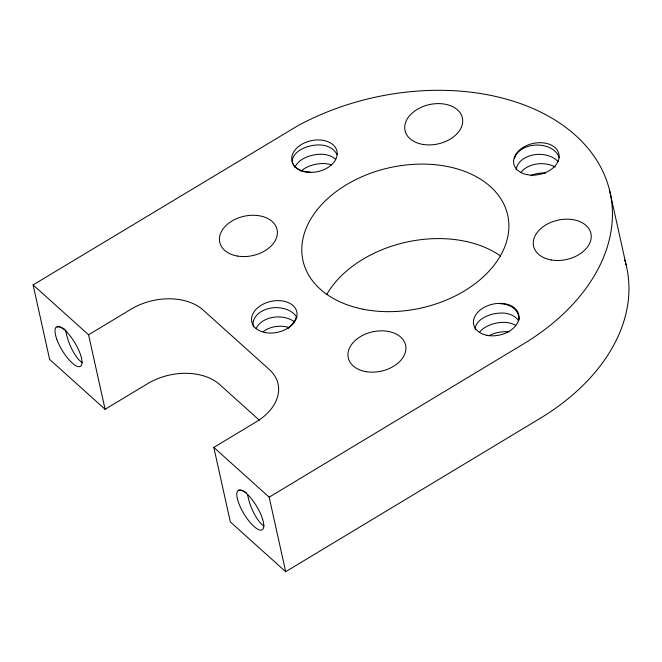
<?xml version="1.0" encoding="UTF-8"?>
<svg xmlns="http://www.w3.org/2000/svg" width="662" height="662" viewBox="0 0 662 662"><rect width="100%" height="100%" fill="white"/><g stroke="black" fill="none" stroke-linecap="round" stroke-linejoin="round"><path stroke-width="0.99" d="M259.281 420.155L219.693 384.564A52.43 35.955 -12.5 0 0 147.643 383.662L105.093 409.298L49.617 359.416L33.1 284.908L298.214 125.515A209.722 143.828 -12.5 0 1 579.126 138.722A209.722 143.828 -12.5 0 1 523.361 344.008L269.169 497.179L285.686 571.687L539.878 418.516A209.722 143.828 -12.5 0 0 624.763 259.943M105.093 409.298L88.576 334.79L131.126 309.154A52.43 35.955 -12.5 0 1 203.176 310.056L269.401 369.603A52.43 35.955 -12.5 0 1 256.368 421.768L213.818 447.413L230.335 521.913L285.686 571.687M33.1 284.908L88.576 334.79M213.818 447.413L269.169 497.179M609.561 190.284L626.078 264.792M326.846 294.3A104.861 71.918 -12.5 0 1 500.58 256.045M264.08 525.951A22.806 7.299 67.6 0 1 247.605 494.349M238.783 490.6A22.806 7.15 50.2 0 1 246.19 492.594M82.303 362.511A22.806 7.299 67.6 0 1 65.687 329.775M57.015 327.152A22.806 7.15 50.2 0 1 64.421 329.155M256.136 328.559A22.806 16.252 -1.3 0 1 294.333 321.724M253.389 321.227A22.806 16.252 -1.3 0 1 273.439 307.731A22.806 16.252 -1.3 0 1 296.924 317.454M263.162 331.687A22.806 16.252 -1.3 0 1 289.426 327.599M296.228 317.115A22.806 14.713 -22.7 0 1 287.68 328.617M253.43 326.962A22.806 14.713 -22.7 0 1 253.215 326.06M253.074 325.133A22.806 14.713 -22.7 0 1 253.389 321.219M301.003 171.094A22.806 13.232 -9.2 0 1 323.569 163.555A22.806 17.733 -16.7 0 1 331.455 164.954M310.478 172.046A22.806 13.232 -9.2 0 1 292.852 158.21A22.806 13.232 -9.2 0 1 319.44 144.928A22.806 17.733 -16.7 0 1 337.016 154.618M335.692 159.376A22.806 17.733 -16.7 0 0 321.509 154.246A22.806 13.232 -9.2 0 0 294.921 167.527M530.626 175.753A22.806 16.252 -1.3 0 1 545.654 173.055M514.432 158.657A22.806 16.252 -1.3 0 1 536.617 145.052A22.806 16.252 -1.3 0 1 559.216 157.788M558.041 161.511A22.806 16.252 -1.3 0 0 534.424 154.726A22.806 16.252 -1.3 0 0 516.492 167.966A22.806 14.713 -22.7 0 0 516.17 169.952M520.903 172.468A22.806 16.252 -1.3 0 1 555.327 167.114M479.536 332.258A22.806 13.232 -9.2 0 1 504.312 322.344A22.806 17.733 -16.7 0 1 515.607 325.34M509.119 331.844A22.806 17.733 -16.7 0 0 506.38 331.662A22.806 13.232 -9.2 0 0 488.862 335.733M518.694 320.764A22.806 17.733 -16.7 0 0 502.251 313.035A22.806 13.232 -9.2 0 0 475.242 329.693M500.182 303.726A22.806 17.733 -16.7 0 1 519.091 319.92M363.115 309.22A104.861 71.918 -12.5 0 0 508.325 218.518A104.861 71.918 -12.5 0 0 344.538 185.898A104.861 71.918 -12.5 0 0 363.115 309.22M551.272 259.967A29.36 20.133 -12.5 0 0 590.984 233.785A29.36 20.133 -12.5 0 0 544.503 225.75A29.36 20.133 -12.5 0 0 551.272 259.967M422.737 144.39A29.36 20.133 -12.5 0 0 462.448 118.217A29.36 20.133 -12.5 0 0 415.968 110.173A29.36 20.133 -12.5 0 0 422.737 144.39M237.426 256.053A29.36 20.133 -12.5 0 0 277.138 229.88A29.36 20.133 -12.5 0 0 230.657 221.836A29.36 20.133 -12.5 0 0 237.426 256.053M365.954 371.63A29.36 20.133 -12.5 0 0 405.665 345.448A29.36 20.133 -12.5 0 0 359.185 337.405A29.36 20.133 -12.5 0 0 365.954 371.63M486.926 335.295A23.071 15.822 -12.5 0 0 518.876 315.344A23.071 15.822 -12.5 0 0 482.838 308.161A23.071 15.822 -12.5 0 0 486.926 335.295M527.076 174.619A23.071 15.822 -12.5 0 0 559.026 154.66A23.071 15.822 -12.5 0 0 522.988 147.485A23.071 15.822 -12.5 0 0 527.076 174.619M305.157 171.855A23.071 15.822 -12.5 0 0 337.099 151.896A23.071 15.822 -12.5 0 0 301.069 144.721A23.071 15.822 -12.5 0 0 305.157 171.855M265.007 332.531A23.071 15.822 -12.5 0 0 296.948 312.572A23.071 15.822 -12.5 0 0 260.919 305.397A23.071 15.822 -12.5 0 0 265.007 332.531M238.469 502.392A23.071 7.39 58.9 0 0 261.821 529.956A23.071 7.39 58.9 0 0 250.559 497.7A23.071 7.39 58.9 0 0 238.469 502.392M56.692 338.952A23.071 7.39 58.9 0 0 80.044 366.516A23.071 7.39 58.9 0 0 68.782 334.252A23.071 7.39 58.9 0 0 56.692 338.952"/></g></svg>
